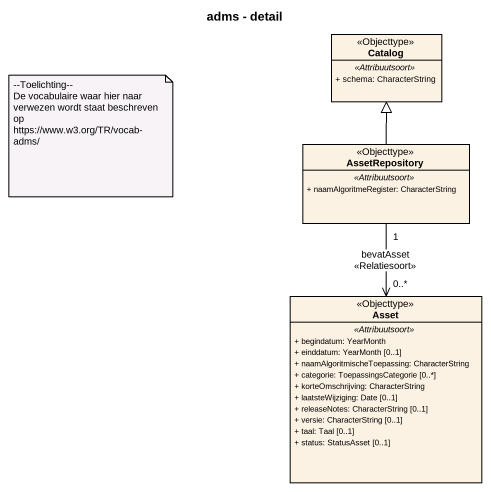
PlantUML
@startuml
title adms - detail
hide circle
hide empty members
skinparam classAttributeIconSize 0
class Catalog <<Objecttype>> {
  .. <<Attribuutsoort>> ..
  + schema: CharacterString
}
class AssetRepository <<Objecttype>> {
  .. <<Attribuutsoort>> ..
  + naamAlgoritmeRegister: CharacterString
}
class Asset <<Objecttype>> {
  .. <<Attribuutsoort>> ..
  + begindatum: YearMonth
  + einddatum: YearMonth [0..1]
  + naamAlgoritmischeToepassing: CharacterString
  + categorie: ToepassingsCategorie [0..*]
  + korteOmschrijving: CharacterString
  + laatsteWijziging: Date [0..1]
  + releaseNotes: CharacterString [0..1]
  + versie: CharacterString [0..1]
  + taal: Taal [0..1]
  + status: StatusAsset [0..1]
}
AssetRepository -up-|> Catalog
AssetRepository "1" --> "0..*" Asset : bevatAsset\n<<Relatiesoort>>
note as N1
  ~--Toelichting~--
  De vocabulaire waar hier naar verwezen wordt staat beschreven op https://www.w3.org/TR/vocab-adms/
end note
@enduml
